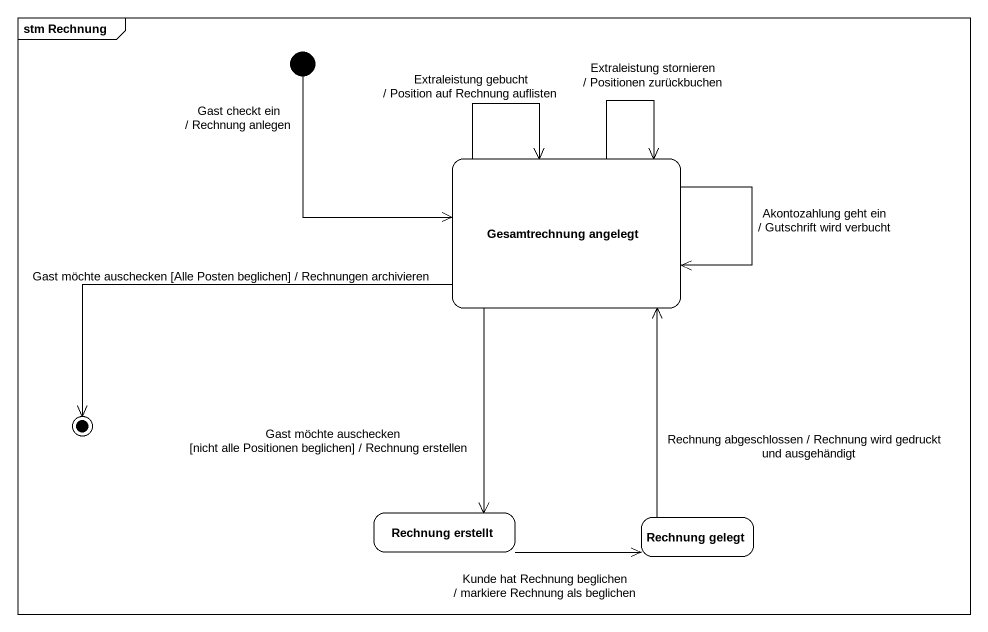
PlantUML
@startuml
mainframe stm Rechnung
hide empty description
state "Gesamtrechnung angelegt" as Gesamtrechnung_angelegt
state "Rechnung erstellt" as Rechnung_erstellt
state "Rechnung gelegt" as Rechnung_gelegt
[*] --> Gesamtrechnung_angelegt : Gast checkt ein / Rechnung anlegen
Gesamtrechnung_angelegt --> Gesamtrechnung_angelegt : Extraleistung gebucht / Position auf Rechnung auflisten
Gesamtrechnung_angelegt --> Gesamtrechnung_angelegt : Extraleistung stornieren / Positionen zurückbuchen
Gesamtrechnung_angelegt --> Gesamtrechnung_angelegt : Akontozahlung geht ein / Gutschrift wird verbucht
Gesamtrechnung_angelegt --> Rechnung_erstellt : Gast möchte auschecken [nicht alle Positionen beglichen] / Rechnung erstellen
Rechnung_erstellt -right-> Rechnung_gelegt : Kunde hat Rechnung beglichen / markiere Rechnung als beglichen
Rechnung_gelegt -up-> Gesamtrechnung_angelegt : Rechnung abgeschlossen / Rechnung wird gedruckt und ausgehändigt
Gesamtrechnung_angelegt -left-> [*] : Gast möchte auschecken [Alle Posten beglichen] / Rechnungen archivieren
@enduml
